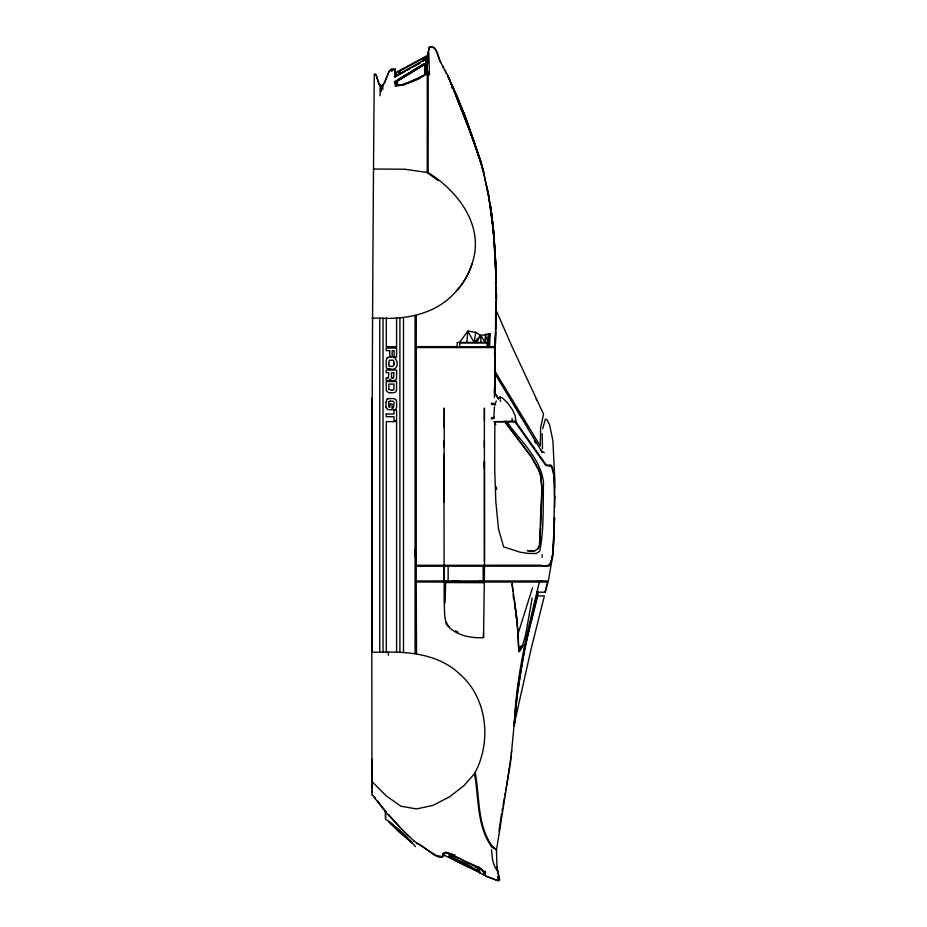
<?xml version="1.0" encoding="UTF-8"?>
<svg xmlns="http://www.w3.org/2000/svg" width="927" height="927" viewBox="0 0 927 927"><rect width="100%" height="100%" fill="white"/><g stroke="black" fill="none" stroke-linecap="round" stroke-linejoin="round"><path stroke-width="1.39" d="M371.994 788.402L371.994 781.542C371.449 545.841 372.156 310.151 374.288 74.461L374.902 73.94L376.095 74.693L379.12 84.183L381.333 85.62L382.816 85.006L384.589 82.387L389.085 71.101L391.866 69.061L395.145 69.073L395.4 76.883M371.994 781.542L386.119 795.772L400.777 806.177L416.536 808.935L432.932 805.389L449.514 796.849L464.091 785.54L474.485 773.697C491.878 741.994 487.66 697.938 459.317 673.674C437.822 653.651 407.602 651.299 379.757 652.226L379.757 318.135C407.706 319.688 437.671 313.361 456.49 290.858A71.321 71.321 0 0 0 471.913 264.114C485.134 226.767 458.587 191.518 428.147 172.607L404.809 169.235L374.299 169.027M383.036 652.272L383.036 318.077M386.316 317.926L386.316 346.675L396.617 346.675L396.605 317.88M437.996 180.498L427.243 172.619L427.277 73.43L404.786 84.612L395.47 86.281L396.072 81.078L423.094 64.554L426.327 63.43L427.115 63.511L427.104 74.23M396.501 76.408L396.501 72.144L426.814 55.875L426.814 59.085M396.605 652.376L396.617 421.646L386.316 421.646L386.316 652.353M396.594 373.604L396.594 370.093L386.2 370.093L386.2 372.7L388.842 372.7L388.436 377.845M420.337 77.914L401.797 85.11L397.451 85.052L397.451 81.124L398.39 80.301L424.659 64.484M398.529 74.705L398.529 71.854L424.856 57.462L424.856 60.325M399.908 317.579L399.896 652.527M399.861 71.228L399.861 74.114L398.529 74.137M415.076 653.419L415.064 315.516M423.523 58.111L423.523 60.997L424.856 59.745M425.215 74.276L424.856 64.09L398.286 79.942L397.208 80.95L397.451 85.052M424.983 64.519L424.937 75.168L421.322 77.231M426.814 60.174L426.814 55.875M416.536 842.875L416.988 843.697C419.989 841.994 442.353 865.748 442.909 853.999L445.655 852.805L455.122 854.995M442.967 856.305L442.967 853.315M444.23 461.414L444.23 454.16M444.23 447.15L444.242 408.042L444.218 427.324M459.618 580.962L445.134 582.029L448.147 580.962L448.147 566.223L548.784 566.165L550.198 564.937L552.515 555.667L553.593 543.674L554.786 479.189L552.874 440.673L549.618 424.833L546.93 419.583L545.354 419.224L542.712 428.714M537.011 592.202L545.25 592.202L547.915 582.029L483.152 582.04L483.152 566.212M484.334 468.935L484.334 461.414M484.334 447.15L484.404 408.042L484.415 421.009M484.497 461.414L484.531 565.25L483.546 637.672C470.337 638.379 454.462 635.192 446.235 623.964L444.693 615.945L444.172 600.789L443.94 461.414M494.96 375.296L494.972 373.141L521.391 417.335M391.866 69.061L391.866 71.53M416.304 315.516L416.246 346.64L457.173 346.64L459.444 347.555M457.173 346.64L457.185 342.434L487.961 342.434L489.723 346.64L490.047 333.847L480.696 335.423L474.103 342.434L467.799 331.055L459.618 342.434M493.743 418.355L494.52 406.768M496.258 298.262L496.293 291.681M496.281 294.879L496.281 289.398L496.281 290.638M554.728 507.301L554.763 496.745M483.442 637.347L483.454 632.886M494.914 374.566L495.261 337.799M395.157 69.015L395.192 76.732L394.311 76.617M394.67 76.709L425.678 59.201L427.289 59.398L427.266 73.534M554.531 517.799L552.689 555.725L548.344 580.962L416.246 580.962L416.281 347.555L494.995 347.555L494.578 393.048L498.448 399.213M498.297 397.973L494.786 393.129L494.879 381.182M427.243 67.671L427.289 59.398M494.404 397.405L494.485 388.355M496.223 302.214L496.281 294.392M495.597 331.97L495.296 346.443M495.887 304.415L495.794 311.171M542.133 433.604L542.48 448.761M388.749 362.828L389.34 360.255L393.129 360.163A1.344 1.24 87.2 0 1 393.488 360.29L394.021 362.781M486.2 876.224L485.366 875.586L485.424 871.206M495.852 318.031L495.748 323.5L496.223 302.04M495.783 321.217L495.748 322.92L495.783 320.626M394.021 364.184L393.963 365.447M494.555 354.207L494.937 337.926M495.841 321.426L495.331 344.508L495.852 320.858M495.899 318.506L496.13 306.455L496.049 310.869M496.038 310.684L495.852 318.506M495.493 328.784L495.806 309.548L512.179 346.93L543.535 414.079L540.638 427.625L540.267 445.991L494.346 370.209M487.127 347.555L487.834 346.64L488.216 333.847M427.683 63.627L428.007 53.476L429.247 47.045C437.532 43.951 437.776 58.864 441.229 62.966M495.725 312.503L495.493 318.807M554.601 517.648L553.303 549.108M386.072 402.341L386.918 399.282M484.369 875.227L484.52 872.747M542.04 557.336L542.214 554.578M514.612 719.908L510.615 761.658L496.605 849.294M466.86 342.434L467.799 331.055L475.725 332.329L480.696 335.423L485.227 342.434L485.366 334.241L487.961 342.434L490.047 333.847M514.473 721.751C516.466 674.196 528.286 628.066 539.363 582.029L541.947 580.962M514.972 715.702L515.331 711.484M514.381 722.724L514.137 725.621M394.323 82.688L394.682 81.263L395.47 86.281M514.705 719.908L514.566 722.736L531.206 648.599L544.381 595.934L537.718 595.934L524.531 648.622L517.799 690.488M514.983 717.104L515.551 711.484M515.829 708.68L516.385 703.06M516.803 698.854L517.22 694.636M428.007 53.963L429.259 47.59C437.498 44.496 437.903 59.224 441.275 63.349M510.244 761.658L510.893 756.305M511.206 753.639L511.681 750.546M486.2 876.27L496.826 880.268L498.541 880.65L499.572 879.758L496.965 866.838L496.501 851.287C497.034 848.564 491.785 848.553 491.136 845.922C476.629 825.239 478.888 797.614 474.485 773.697M496.49 851.299L496.629 850.221M390.221 379.189L390.742 380.163M552.921 551.936C552.098 559.665 551.241 568.749 540.603 565.192L484.879 565.25M499.016 830.963L501.519 813.929M445.354 582.504L483.755 582.504L445.644 582.341L445.087 602.932M510.059 762.944L506.652 784.891M532.156 598.042L525.632 634.856L522.643 645.528L518.587 651.635L522.898 645.795L519.618 651.31M474.103 342.434L475.725 332.329M504.833 795.343L505.285 792.736M505.748 790.117L506.432 786.2M502.017 811.102L502.527 808.274M502.99 805.69L504.381 797.95M531.148 620.963L538.008 592.469C526.687 636.073 517.533 680.175 514.462 725.227L514.184 725.482C517.231 680.256 526.432 635.98 537.811 592.202L536.733 592.202M393.859 389.398L393.987 384.091L388.842 384.091L388.877 388.761A3.766 3.441 88.6 0 0 388.923 389.143L388.946 389.259M533.604 608.448L534.682 604.277M535.4 601.496L536.826 595.934M544.995 592.202L547.683 582.005M517.637 635.099L532.504 587.776M390.128 379.595L389.757 380.174M495.203 403.871L496.269 401.02M537.312 594.694L538.286 592.202M426.293 74.751L426.86 63.36L426.13 63.291L423.094 64.334L397.695 79.687L395.69 81.703M388.807 401.576L388.587 406.327M518.587 651.635L521.461 645.992L522.643 645.528M537.718 549.201L539.595 545.667L540.8 524.67L542.005 488.599L540.858 476.084L538.946 470.128L531.484 456.849L504.914 421.75M442.573 857.011L442.967 856.05M476.536 342.434L480.696 335.423L480.997 342.434M443.361 853.651L446.524 852.388M508.599 421.264L515.98 421.264L515.03 415.458L512.399 409.664L508.413 403.871L502.897 398.274L500.024 396.93L499.954 398.367M415.377 846.606L411.333 841.507L400.487 831.09L389.63 821.751L385.62 819.48L385.505 811.067L385.47 818.124M388.842 401.53L390.337 401.171M386.895 358.158L386.095 360.684L386.316 367.474A1.912 1.75 86.3 0 0 386.895 368.367L390.116 369.073M393.627 389.792L392.805 390.116A5.817 5.307 87.8 0 1 392.399 390.163L391.901 390.186M487.787 876.826L496.826 880.21L498.541 880.604L499.572 879.711L496.582 866.838M386.941 399.259L387.162 399.085A2.202 2.005 89.4 0 1 387.486 398.911L387.66 398.842M397.08 81.344L425.481 63.882M395.192 76.732L411.368 67.532M401.101 73.453L404.844 71.379M407.335 70L409.827 68.621M412.318 67.231L419.792 63.094M519.074 647.301L521.461 645.992M400.348 74.067L396.501 75.354M413.813 66.281L419.943 63.152M387.254 357.915C398.054 351.379 401.53 371.762 390.174 369.073M408.9 83.059L419.062 78.749M420.337 77.706L401.669 84.983L397.219 84.936M393.465 377.996L393.987 372.7L391.449 372.7L391.553 377.671M387.787 398.795L387.787 398.795A4.716 4.299 89.5 0 1 388.274 398.691L388.54 398.645M416.536 653.767L416.235 582.005L444.751 582.04L448.147 580.962M389.201 380.464L389.201 380.464A2.341 2.132 88.9 0 1 388.853 380.522L386.2 380.568L386.2 378.019L387.185 378.007M393.593 407.162L394.114 403.396A13.975 12.735 89.7 0 0 394.102 402.689L393.326 401.287M393.199 366.339L389.873 366.432M491.194 418.923L493.94 418.506M491.519 417.683L494.323 417.324M387.915 377.973L387.243 378.007M448.147 566.223L416.246 566.258L415.053 549.502L416.235 565.285L484.531 565.25M388.575 398.645L392.051 398.552A40.07 36.547 89.1 0 1 392.944 398.575L393.952 398.645A7.173 6.547 89.7 0 1 394.473 398.726L396.35 400.093L396.721 403.859A38.725 35.377 89.7 0 1 396.698 405.284L396.629 406.965A7.068 6.466 89.6 0 1 396.536 407.706C396.432 410.626 390.742 410.394 393.268 407.196M394.242 380.638L396.443 379.352L396.594 373.651M394.149 380.638L393.593 380.673A22.121 20.197 88.3 0 1 392.619 380.661M389.004 822.075L400.487 831.415L411.959 842.956L397.787 830.824L389.201 822.064M392.897 378.065L392.944 378.065A7.717 7.045 89.8 0 1 392.48 378.065M390.441 401.171L391.287 401.159A32.121 29.293 -89.7 0 1 392.04 401.159L392.735 401.194M444.751 582.04L444.16 580.962M374.288 74.461L376.095 75.203L379.12 84.612L381.333 86.026L382.816 85.423L384.589 82.816L389.085 71.588L391.866 69.595L395.145 70.209M372.086 318.135L379.757 318.135M493.906 421.6L515.806 421.6M494.589 421.762L515.134 421.762M391.287 824.497L392.677 824.497M487.834 346.64L494.995 346.652L494.786 393.129M379.757 652.226L372.086 652.202L372.086 397.892M484.357 565.25L484.439 566.223M392.561 380.661L390.962 380.325M392.445 378.054L391.831 377.938M389.444 392.689L389.641 392.7A23.766 21.669 88.2 0 0 390.406 392.735L392.225 392.747A32.688 29.803 87.6 0 0 393.036 392.724L393.454 392.7A8.505 7.752 88 0 0 394.311 392.584L395.91 391.773L396.513 390.197A4.554 4.16 88.8 0 0 396.559 389.792L396.594 381.542L386.223 381.542L386.246 389.722A5.991 5.214 88.9 0 0 386.304 390.244A5.435 4.959 88.7 0 0 386.455 390.904L388.471 392.55A8.158 7.439 88.8 0 0 389.166 392.654L389.41 392.677M495.516 293.117L496.663 294.033L496.119 305.701L496.119 301.704M491.519 404.369L495.725 404.914M442.573 856.757L435.794 855.308L414.102 841.206M491.194 403.129L495.319 403.755M389.769 366.408L388.958 365.864M484.334 566.223L484.184 565.238M479.63 580.962L483.152 582.04M477.486 869.456L479.769 869.978L473.778 865.841L460.742 859.062L448.946 854.613L449.966 855.563M451.785 857.266L467.324 864.312L478.714 871.45L467.324 866.641M493.604 847.545L491.136 845.922L496.293 849.12M452.55 857.892L448.61 856.339L459.398 862.017M477.567 871.044L480.105 872.04L477.486 870.383M476.223 870.407L469.317 866.965M464.357 864.868L444.346 855.273L444.195 852.666M465.597 865.482L468.077 866.722M469.317 867.348L484.369 875.204C483.071 865.088 466.362 864.115 459.804 858.17C457.359 858.831 442.863 847.162 444.346 855.297L445.041 855.691M455.644 630.777L457.95 632.121M479.572 872.794L480.267 873.211M427.289 63.059L425.678 62.074L425.678 59.201M542.608 451.472L544.288 452.654M478.262 866.502L485.366 872.585L485.366 875.586M408.077 835.934L386.061 812.527L371.994 794.532M448.158 625.783L449.201 626.791M492.469 846.478C477.046 825.806 479.873 797.127 475.273 772.886M538.402 580.962L539.363 582.029M388.83 814.845L400.835 828.298L414.462 841.438M496.327 297.324L496.663 298.03M373.755 796.247L375.505 798.46M377.266 800.673L386.061 811.739M506.235 420.846C519.526 440.441 540.545 457.614 543.512 482.283C542.84 505.215 544.288 528.842 539.676 551.31L536.13 553.512L528.541 553.431L520.395 552.26L503.651 546.907L498.494 529.004L495.829 501.6L494.694 469.074L494.844 422.608L495.794 424.659M504.103 420.928L531.38 456.953L538.796 470.151L540.708 476.084L541.843 488.541L539.444 545.458L537.579 549.016L534.103 551.333L527.22 550.603L534.276 551.438M515.099 420.893L545.493 463.975L546.524 465.064L550.939 465.064C556.339 474.404 553.489 486.768 554.763 497.208M515.088 421.982L545.829 465.447L551.716 466.582L553.697 474.891L554.578 488.355M497.787 871.554L494.983 867.197L492.666 860.569L491.437 849.792M540.754 449.977L542.399 452.55L533.06 437.185M388.726 406.941L390.012 407.277L390.012 403.882L392.086 403.882L392.086 409.792L387.579 409.514L386.235 407.66M494.914 373.28L508.471 395.794M508.575 395.945L533.268 437.614M534.369 440.858L535.713 443.199M500.024 396.93L500.453 398.367M483.523 171.785L490.592 206.86L493.523 231.02L488.587 195.087L482.167 166.675L464.67 115.249L451.669 84.322L465.748 117.625L480.777 161.507L472.909 138.065M447.648 624.856L446.316 622.168M445.203 70.313L449.815 80.29M536.142 398.9L536.64 399.954M449.56 79.734L447.729 75.585L450.186 81.367M447.486 75.041L450.232 81.321M452.376 86.953L469.224 128.749M455.702 94.774L473.94 141.97M454.612 91.773L472.388 137.266M455.725 94.496L468.784 127.868M453.685 89.641L455.215 93.268M395.273 81.843L396.292 84.334M459.676 103.894L450.87 82.943L451.6 85.261M476.953 150.568L481.565 164.033L469.676 130M388.923 365.794L388.749 364.079M500.105 399.873L500.696 401.368M443.094 66.199L444.253 69.201M441.681 64.148L443.071 67.683M445.655 72.862L445.528 72.515M444.439 69.699L444.867 70.8M451.704 86.871L452.144 88.042M466.849 122.109L471.704 135.238M475.064 145.585L476.524 149.525M469.653 130.267L474.508 143.812M470.313 132.167L474.578 144.264M464.821 116.582L469.896 130.997M474.948 145.041L476.675 150M472.167 136.524L474.751 143.94M467.162 123.314L457.498 97.231L450.174 81.588L463.767 112.804L476.663 149.525M477.057 151.124L478.228 154.531M474.369 143.198L480.557 161.761L479.931 159.745M483.152 580.962L483.523 582.052M478.888 156.617L479.491 158.413M476.802 150.348L477.556 152.619M497.567 876.699L498.541 880.65M479.699 158.946L483.593 172.028L481.032 162.99L483.581 171.993L481.889 165.713M388.946 389.27L391.206 390.186A21.9 19.977 88.7 0 0 391.854 390.186M486.907 186.594L488.587 195.087M490.151 204.392L491.936 216.872M488.541 194.983L493.894 235.157L491.542 214.01L492.979 225.875M515.563 715.041L515.412 714.068M490.14 203.894L492.7 223.662L491.368 212.179M518.911 651.565L516.907 618.83L512.052 583.454L512.851 591.38M490.592 206.86L493.523 231.02M493.558 241.692L493.894 244.311M514.137 598.46L516.606 618.9L514.821 603.79M491.507 213.778L494.717 245.458L496.258 283.198L493.755 234.774M516.768 620.256L518.332 634.902L518.529 647.452M493.813 234.346L495.748 264.241L492.724 223.836L494.497 244.311M493.28 228.401L494.079 237.011M513.106 594.184L513.488 598.378M444.23 565.261L444.311 580.962M386.119 406.779L386.038 403.685A32.862 28.297 89.7 0 1 386.095 402.341M428.842 52.561L429.421 74.925M494.601 245.643L496.235 283.059M512.098 418.355L512.295 421.264M495.945 288.598L495.574 282.086L496.061 294.091M495.319 254.716L496.269 283.465M496.385 486.884L496.49 489.514M496.281 290.081L496.293 292.272M494.856 372.7L494.867 374.914M428.147 172.607L428.216 71.773M403.488 652.573L403.488 317.486M382.816 85.006L382.816 85.875M381.333 85.748L381.333 91.437M380.105 85.319L380.105 95.817M371.994 790.488L371.994 792.006M484.392 440.36L484.392 561.252M444.149 440.36L444.149 502.063M396.072 81.078L396.072 84.913M388.367 652.237L388.367 655.076M382.816 85.145L382.816 89.456M371.994 759.132L371.994 794.891M393.848 362.781A53.615 48.841 86.7 0 1 393.836 364.172M388.668 364.079A50.371 46.06 86.3 0 1 388.656 362.828M386.223 407.66A7.937 6.848 89.8 0 1 386.107 406.802M471.913 264.114A71.309 71.286 -40.6 0 1 456.49 290.858M467.335 866.652A18.03 0.915 26.5 0 1 458.401 862.133L449.919 857.104A13.14 0.973 25.2 0 1 451.878 857.313M386.2 413.987L386.2 416.71L393.952 416.71L393.952 420.487L396.594 420.487L396.594 410.209L393.952 410.209L393.952 413.987L386.2 413.987M487.498 342.92L486.687 346.883L459.815 346.883L459.815 342.92L487.498 342.92M396.594 348.042L386.2 348.042L386.2 350.649L389.792 350.649L389.792 356.698L392.167 356.698L392.167 350.649L394.149 350.649L394.149 357.022L396.594 357.022L396.594 348.042M457.44 860.488L471.519 867.776L457.44 860.488"/></g></svg>
